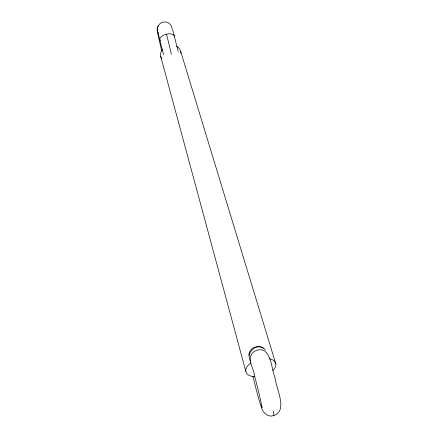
<?xml version="1.0" encoding="UTF-8"?>
<svg xmlns="http://www.w3.org/2000/svg" width="438" height="438" viewBox="0 0 438 438"><rect width="100%" height="100%" fill="white"/><g stroke="black" fill="none" stroke-linecap="round" stroke-linejoin="round"><path stroke-width="0.66" d="M261.656 405.993L261.672 405.183M248.844 355.755C248.516 347.285 260.156 343.195 265.384 349.787M252.885 376.247C255.535 386.781 258.059 397.381 261.513 407.69C262.712 412.087 266.413 415.99 271.182 416.1C289.961 413.269 275.606 388.183 275.059 377.6C271.467 368.988 272.031 357.282 264.601 350.871C260.205 348.506 254.363 350.077 251.582 354.172C247.53 361.126 253.903 368.637 254.538 375.733C257.232 386.327 260.123 396.899 261.995 407.674L261.754 405.807M263.473 348.254C255.721 343.135 245.598 353.11 250.399 360.983L250.071 360.556M180.757 51.679L275.836 363.94M172.556 29.368L178.167 51.339M158.019 32.806L163.533 54.816M160.669 56.327L245.849 371.446M161.54 50.217L157.729 33.48M273.317 411.14A35.73 1.637 75.6 0 1 273.651 415.815M158.019 33.129A7.342 7.145 -2.1 0 1 158.211 25.984M158.156 32.812A7.435 7.358 -30.7 0 1 162.728 22.179A7.435 7.358 -30.7 0 1 172.107 28.87M166.478 34.153A27.37 0.843 76.6 0 1 171.395 54.312M160.33 40.772A7.528 3.964 -14.4 0 1 165.526 34.41A7.528 3.964 -14.4 0 1 174.521 36.354M176.629 46.384A10.315 8.552 -16 0 1 180.883 53.359M161.48 58.407A10.315 8.552 -16 0 1 162.334 49.686M269.293 358.722A15.478 8.47 -16 0 1 272.814 370.493M254.637 376.735A15.478 8.47 -16 0 1 251.001 362.91"/></g></svg>
